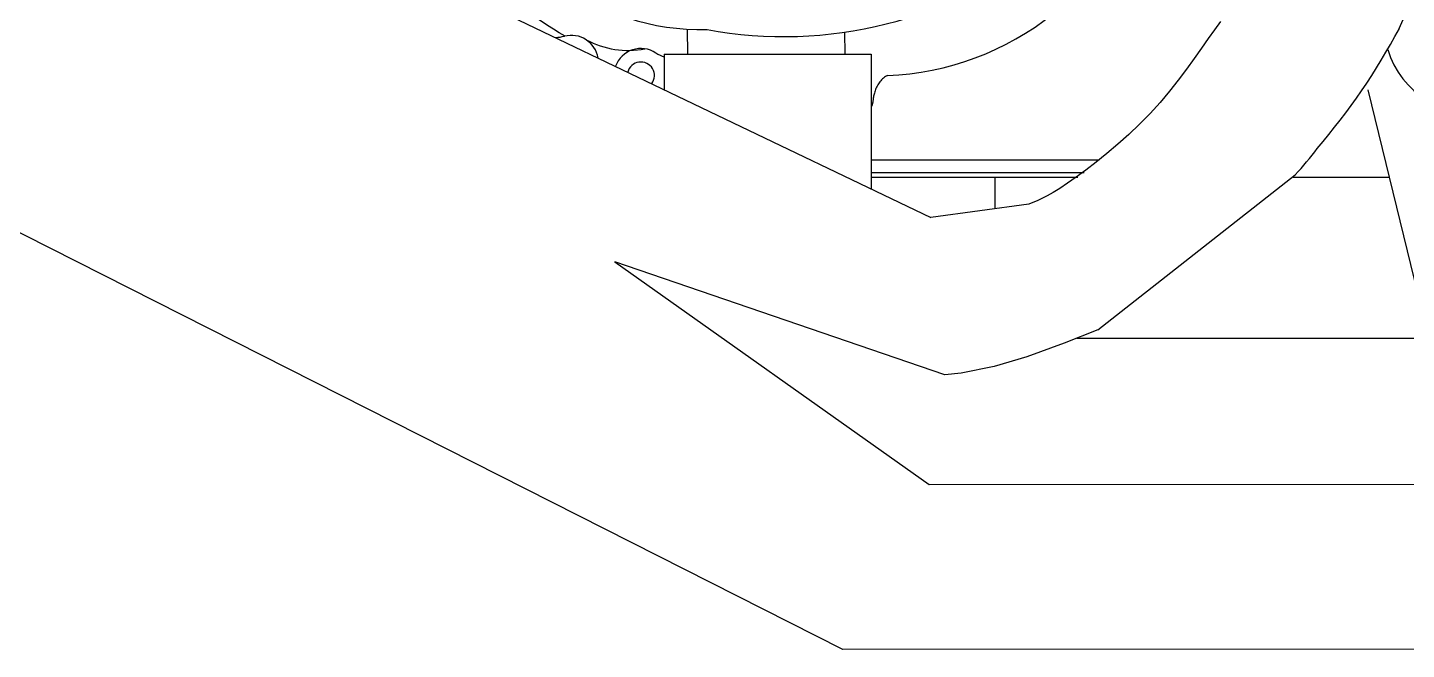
# Model space of a CAD drawing. Header units: millimetres. Extents: x -390 to 2317, y 0 to 1124.
# Drawn here: x 357.8 to 715.6, y 42.5 to 203.7 of the extents above; entities that cross this region are included whole.
import ezdxf

# ---------------------------------------------------------------- set-up
doc = ezdxf.new("R2010")
doc.units = ezdxf.units.MM
doc.layers.add('ceco.net 102 chopper', color=7, linetype='Continuous')

msp = doc.modelspace()

# ---------------------------------------------------------------- linework, layer by layer
at = {"layer": 'ceco.net 102 chopper'}
for p, q in [((189.65, 347.21), (592.21, 154.5)), ((569.34, 42.49), (145.62, 256.77)), ((667.34, 205.27), (665.81, 203.16)), ((529.17, 196.78), (529.03, 203.3)), ((569.98, 196.78), (569.84, 202.52)), ((664.17, 200.85), (662.41, 198.35)), ((665.81, 203.16), (664.17, 200.85)), ((662.41, 198.35), (660.52, 195.7)), ((523.02, 196.78), (576.72, 196.78)), ((523.02, 196.78), (523.02, 187.62)), ((576.72, 196.78), (576.72, 161.92)), ((660.52, 195.7), (658.51, 192.93)), ((656.36, 190.08), (654.08, 187.2)), ((658.51, 192.93), (656.36, 190.08)), ((654.08, 187.2), (651.66, 184.31)), ((705.61, 187.6), (721.32, 123.19)), ((651.66, 184.31), (649.08, 181.46)), ((649.08, 181.46), (646.37, 178.69)), ((643.56, 176.01), (640.7, 173.45)), ((646.37, 178.69), (643.56, 176.01)), ((640.7, 173.45), (637.86, 171.04)), ((576.72, 169.41), (635.84, 169.41)), ((635.08, 168.8), (632.42, 166.75)), ((637.86, 171.04), (635.08, 168.8)), ((576.72, 166.13), (631.95, 166.13)), ((576.72, 164.9), (630.37, 164.9)), ((608.9, 156.77), (608.9, 164.9)), ((629.93, 164.93), (627.67, 163.35)), ((632.42, 166.75), (629.93, 164.93)), ((635.49, 125.34), (686.76, 165.55)), ((686.16, 164.9), (711.15, 164.9)), ((625.67, 162.03), (623.92, 160.95)), ((627.67, 163.35), (625.67, 162.03)), ((617.58, 157.95), (592.21, 154.5)), ((618.65, 158.34), (617.58, 157.95)), ((619.78, 158.8), (618.65, 158.34)), ((621.01, 159.37), (619.78, 158.8)), ((622.38, 160.07), (621.01, 159.37)), ((623.92, 160.95), (622.38, 160.07)), ((595.84, 113.64), (510.16, 142.97)), ((510.16, 142.97), (591.75, 85.23)), ((630.07, 123.19), (721.32, 123.19))]:
    msp.add_line(p, q, dxfattribs=at)
msp.add_lwpolyline([(497.27, 201.5, -0.085355), (475.52, 219.03)], format="xyb", dxfattribs=at)
for points in [[(580.92, 191.31), (580.73, 191.21), (580.43, 191.03), (580.14, 190.83), (579.88, 190.63), (579.63, 190.41), (579.39, 190.17), (579.17, 189.93), (578.96, 189.67), (578.76, 189.41), (578.58, 189.13), (578.4, 188.85), (578.24, 188.55), (578.09, 188.26), (577.95, 187.96), (577.83, 187.66), (577.72, 187.35), (577.62, 187.05), (577.53, 186.75), (577.45, 186.46), (577.39, 186.18), (577.33, 185.92), (577.29, 185.67), (577.25, 185.44), (577.22, 185.23), (577.2, 185.05), (577.18, 184.9), (577.17, 184.76), (577.15, 184.63), (577.14, 184.52), (577.13, 184.41), (577.11, 184.3), (577.08, 184.18), (577.05, 184.06), (577.01, 183.93), (576.97, 183.79), (576.92, 183.63), (576.86, 183.47), (576.8, 183.28), (576.74, 183.08), (576.72, 183.02)], [(635.49, 125.34), (626.81, 121.9), (617.13, 118.35), (608.58, 115.8), (600.07, 114.09), (595.84, 113.64)], [(591.75, 85.23), (982.93, 85.32), (1021.7, 87.09), (1054.16, 91.92), (1084.04, 101.32), (1108.26, 113.4)], [(1130.26, 78.06), (1095.73, 60.61), (1062.76, 50.03), (1027.24, 44.6), (985.03, 42.59), (569.34, 42.49)]]:
    msp.add_lwpolyline(points, dxfattribs=at)
for centre, radius, start, end in [((532.69, 265.31), 62.12, 195.2191, 271.3134), ((95.02, 477.59), 676.73, 336.10548, 339.59246), ((554.03, 310.44), 109.07, 259.4773, 308.7207), ((578.27, 264.1), 72.84, 272.0827, 308.8201), ((492.76, 223.89), 22.85, 275.136, 281.0488), ((498.9, 194.66), 7.03, 9.8031, 104.5165), ((513.6, 220.65), 22.85, 241.7522, 281.0488), ((561.86, 284.63), 172.21, 319.3245, 331.887), ((516.94, 191.26), 7.03, 56.4536, 159.7872), ((531.64, 217.26), 22.85, 241.7522, 247.8375), ((732.95, 204.69), 23.19, 196.6126, 280.3777), ((516.94, 191.26), 3.52, 323.6332, 165.2038), ((620.43, 226.7), 90.22, 317.3241, 322.9832)]:
    msp.add_arc(centre, radius, start, end, dxfattribs=at)

doc.saveas('drawing.dxf')
